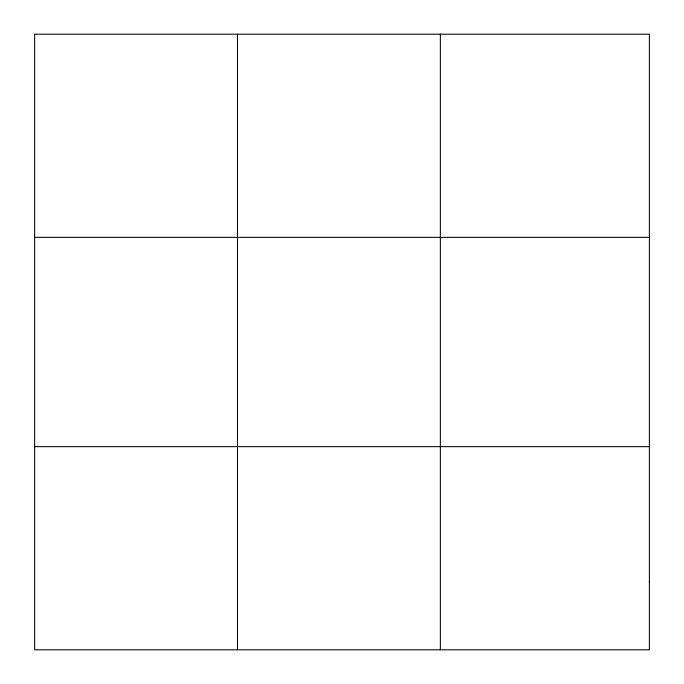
<?xml version="1.0" encoding="UTF-8"?>
<svg xmlns="http://www.w3.org/2000/svg" width="684" height="684" viewBox="0 0 684 684"><rect width="100%" height="100%" fill="white"/><g stroke="black" fill="none" stroke-linecap="round" stroke-linejoin="round"><path stroke-width="1.03" d="M237.493 34.2L237.493 649.8M440.359 34.2L440.359 649.8M34.627 237.348L649.372 237.348M34.627 446.652L649.372 446.652M649.372 582.084L649.372 649.8L34.627 649.8L34.627 34.2L649.372 34.2L649.372 582.084"/></g></svg>
